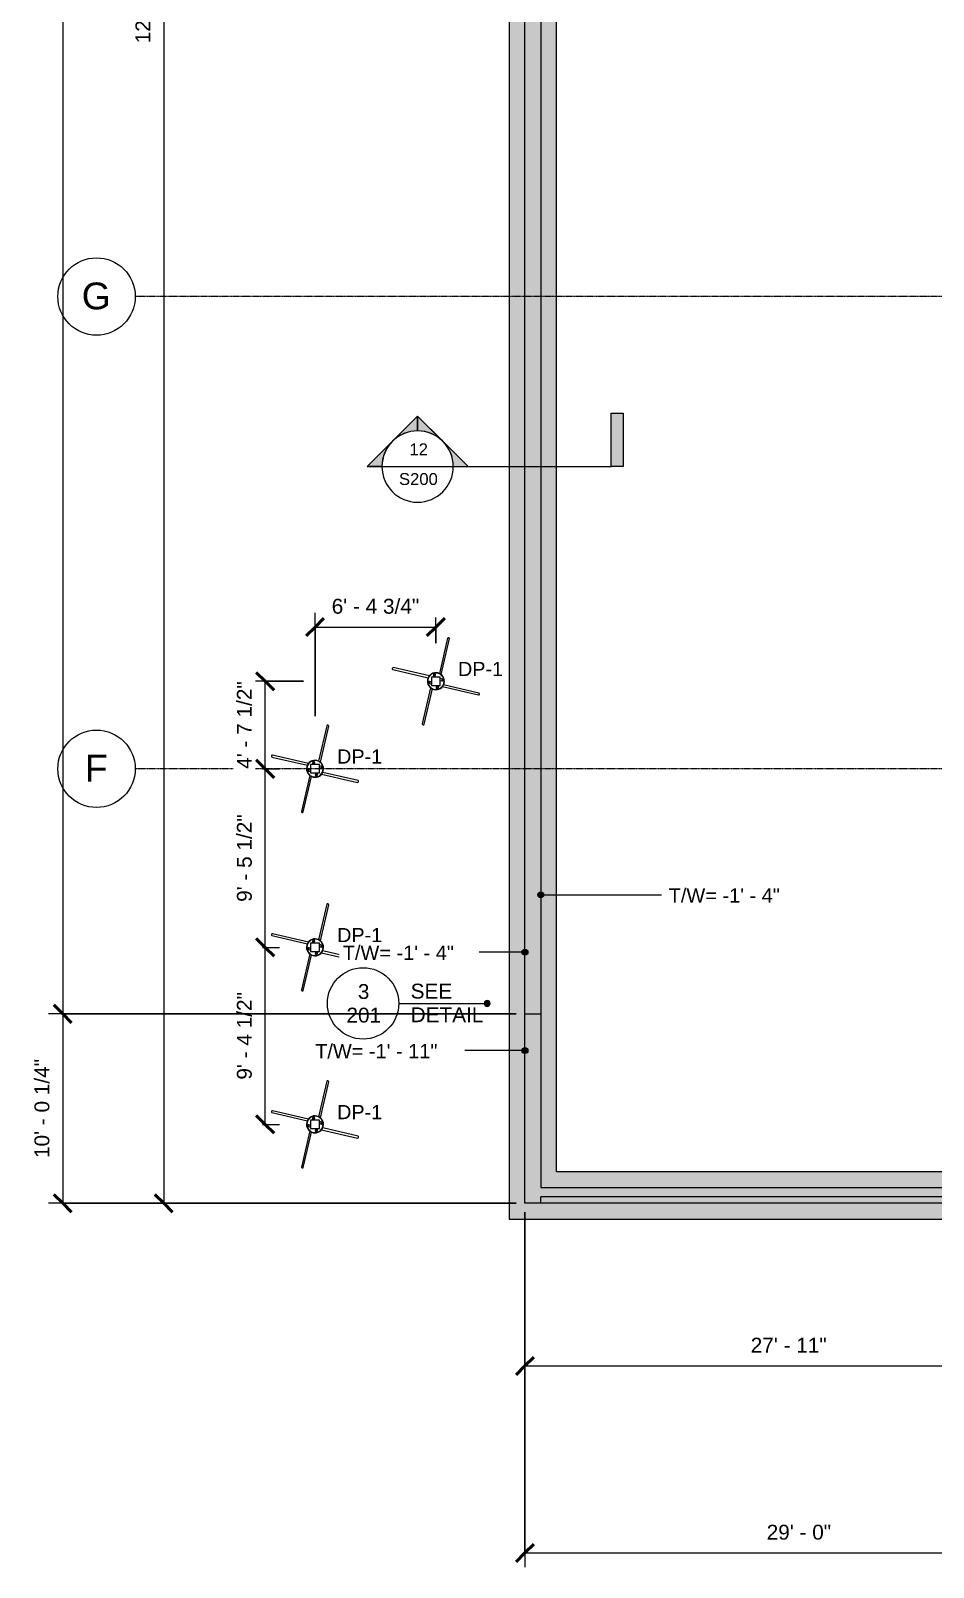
# Model space of a CAD drawing. Header units: inches. Extents: x -4143 to -1685, y 9660 to 12417.
# Drawn here: x -4143 to -3570, y 9660 to 10636 of the extents above; entities that cross this region are included whole.
import ezdxf

# ---------------------------------------------------------------- set-up
doc = ezdxf.new("R2010")
doc.units = ezdxf.units.IN
doc.header["$MEASUREMENT"] = 0
doc.linetypes.add('Línea de rejilla', pattern=[0.875, 0.5, -0.125, 0.125, -0.125])
for name, color, linetype, lineweight in [('A-ANNO-DIMS', 211, 'Continuous', 9), ('A-ANNO-DIMS-96', 211, 'Continuous', 9), ('A-ANNO-NOTE', 131, 'Continuous', 9), ('A-DETL-GENF', 92, 'Continuous', 9), ('G-ANNO-DIMS', 111, 'Continuous', 9), ('G-ANNO-SYMB', 111, 'Continuous', 9), ('S-FNDN', 32, 'Continuous', 9), ('S-FNDN-IDEN', 2, 'Continuous', 9), ('S-GRID', 1, 'Continuous', 9), ('S-GRID-IDEN', 1, 'Continuous', 9)]:
    doc.layers.add(name, color=color, linetype=linetype, lineweight=lineweight)
doc.styles.add('Arial', font='arial.ttf', dxfattribs={"height": 9.448819})
doc.styles.add('Arial_1', font='arial.ttf', dxfattribs={"height": 17.007874})
doc.styles.add('Arial_2', font='arial.ttf', dxfattribs={"height": 9})
doc.styles.add('Arial_3', font='arial.ttf', dxfattribs={"height": 9.070866})
doc.styles.add('Arial_5', font='arial.ttf', dxfattribs={"height": 7.559055})
doc.dimstyles.new('Diagonal_-_Arial_2_5_rounding', dxfattribs={"dimscale": 12, "dimtxt": 9.640246, "dimasz": 0.944882, "dimexe": 0.755906, "dimexo": 0.472441, "dimgap": 0.472441, "dimtad": 1, "dimrnd": 0.25, "dimzin": 1, "dimdsep": 46, "dimlunit": 4, "dimtxsty": 'Arial', "dimblk1": 'OBLIQUE', "dimblk2": 'OBLIQUE', "dimsah": 1, "dimcen": 0.09, "dimazin": 0, "dimtfac": 1, "dimtdec": 4, "dimtix": 1, "dimtmove": 0, "dimatfit": 3, "dimfxl": 1, "dimtvp": 1, "dimtfill": 1, "dimfrac": 2, "dimtolj": 1, "dimtzin": 0, "dimarcsym": 2})
pattern_1 = [(50, (0, 0), (27.5427, -2.40992), [2.88, -31.68]), (355, (0, 0), (-5.327844, 28.884266), [2.304, -25.344]), (100.451, (2.295, -0.2), (22.215316, 26.47393), [2.448, -26.924]), (46.184, (0, 7.68), (40.98187, -6.35642), [4.32, -47.52]), (96.636, (3.415, 7.15), (35.89075, 37.40619), [3.671, -40.386]), (351.184, (0, 7.68), (35.89097, 37.40622), [3.456, -38.016]), (21, (3.84, 5.76), (22.921036, -15.46073), [2.88, -31.68]), (326, (3.84, 5.76), (9.34353, 27.84574), [2.304, -25.344]), (71.451, (5.75, 4.472), (32.26477, 12.38442), [2.448, -26.924]), (37.5, (0, 0), (0.466855, 12.782707), [1.267, -23.77, 1.267, -24.461, -25.44]), (37.5, (0, 0), (0.466855, 12.782707), [-50.765, 1.267, -24.173]), (7.5, (0, 0), (10.10159, 15.14509), [1.267, -13.402, 1.267, -23.194, -9.696]), (7.5, (0, 0), (10.10159, 15.14509), [-39.13, 1.267, -8.429]), (327.5, (-8.563, 0), (20.499161, -0.86578), [1.267, -8.333, 1.267, -28.685, -39.744]), (327.5, (-8.563, 0), (20.499161, -0.86578), [-39.552, 1.267, -38.477]), (317.5, (-12.403, 0), (22.39478, 3.844288), [1.267, -11.213, 1.267, -18.624, -28.224]), (317.5, (-12.403, 0), (22.39478, 3.844288), [-32.371, 1.267, -26.957])]

# ---------------------------------------------------------------- blocks, each defined once
blk = doc.blocks.new('316600 - Special Foundations - Diamond Pier - Generic - 316600 - Special Foundations - Diamond Pier - Generic-V33-FOUNDATION PLAN 01')
at = {"layer": 'S-FNDN', "color": 7}
for p, q in [((7.46, 27.36), (2.26, 4.87)), ((3.39, 4.19), (8.68, 27.08)), ((-27.36, 7.46), (-4.87, 2.26)), ((-4.15, 3.38), (-27.08, 8.68)), ((2.77, 2.62), (-2.77, 2.62)), ((-2.77, 2.62), (-2.77, -2.62)), ((-1.42, 4.32), (-1.77, 2.8)), ((-0.47, 2.87), (-0.2, 4.04)), ((2.77, -2.62), (2.77, 2.62)), ((4.32, 1.42), (2.77, 1.78)), ((2.88, 0.47), (4.04, 0.2)), ((-3.39, -4.19), (-8.68, -27.08)), ((-7.46, -27.36), (-2.26, -4.87)), ((-4.32, -1.42), (-2.77, -1.78)), ((-2.88, -0.47), (-4.04, -0.2)), ((-2.77, -2.62), (2.77, -2.62)), ((0.47, -2.87), (0.2, -4.04)), ((1.42, -4.32), (1.77, -2.8)), ((4.15, -3.38), (27.08, -8.68)), ((27.36, -7.46), (4.87, -2.26))]:
    blk.add_line(p, q, dxfattribs=at)
for radius, start, end in [(5.41, 166.9807, 346.9807), (5.41, 346.9807, 166.9807), (5.21, 166.9807, 346.9807), (5.21, 346.9807, 166.9807)]:
    blk.add_arc((0, 0), radius, start, end, dxfattribs=at)
for centre, major_axis, start_param, end_param in [((8.07, 27.22), (-0.609, 0.141), 4.712389, 6.283185), ((8.07, 27.22), (-0.609, 0.141), 3.141593, 4.712389), ((-27.22, 8.07), (0.141, 0.609), 1.570796, 3.141593), ((-27.22, 8.07), (0.141, 0.609), 0, 1.570796), ((-0.81, 4.18), (-0.609, 0.141), 4.712389, 7.853982), ((-0.81, 4.18), (-0.609, 0.141), 1.570796, 4.712389), ((4.18, 0.81), (0.141, 0.609), 1.570796, 4.712389), ((4.18, 0.81), (0.141, 0.609), 4.712389, 7.853982), ((-4.18, -0.81), (0.141, 0.609), 1.570796, 4.712389), ((-4.18, -0.81), (0.141, 0.609), 4.712389, 7.853982), ((0.81, -4.18), (-0.609, 0.141), 4.712389, 7.853982), ((0.81, -4.18), (-0.609, 0.141), 1.570796, 4.712389), ((27.22, -8.07), (0.141, 0.609), 3.141593, 4.712389), ((27.22, -8.07), (0.141, 0.609), 4.712389, 6.283185), ((-8.07, -27.22), (-0.609, 0.141), 0, 1.570796), ((-8.07, -27.22), (-0.609, 0.141), 1.570796, 3.141593)]:
    blk.add_ellipse(centre, major_axis=major_axis, ratio=0.764544, start_param=start_param, end_param=end_param, dxfattribs=at)
blk = doc.blocks.new('316600 - Special Foundations - Diamond Pier - Generic - 316600 - Special Foundations - Diamond Pier - Generic-V34-FOUNDATION PLAN 01')
at = {"layer": 'S-FNDN', "color": 7}
for p, q in [((7.46, 27.36), (2.26, 4.87)), ((3.39, 4.19), (8.68, 27.08)), ((-27.36, 7.46), (-4.87, 2.26)), ((-4.15, 3.38), (-27.08, 8.68)), ((2.77, 2.62), (-2.77, 2.62)), ((-2.77, 2.62), (-2.77, -2.62)), ((-1.42, 4.32), (-1.77, 2.8)), ((-0.47, 2.87), (-0.2, 4.04)), ((2.77, -2.62), (2.77, 2.62)), ((4.32, 1.42), (2.77, 1.78)), ((2.88, 0.47), (4.04, 0.2)), ((-3.39, -4.19), (-8.68, -27.08)), ((-7.46, -27.36), (-2.26, -4.87)), ((-4.32, -1.42), (-2.77, -1.78)), ((-2.88, -0.47), (-4.04, -0.2)), ((-2.77, -2.62), (2.77, -2.62)), ((0.47, -2.87), (0.2, -4.04)), ((1.42, -4.32), (1.77, -2.8)), ((4.16, -3.38), (27.08, -8.68)), ((27.36, -7.46), (4.87, -2.26))]:
    blk.add_line(p, q, dxfattribs=at)
for radius, start, end in [(5.41, 166.9807, 346.9807), (5.41, 346.9807, 166.9807), (5.21, 166.9807, 346.9807), (5.21, 346.9807, 166.9807)]:
    blk.add_arc((0, 0), radius, start, end, dxfattribs=at)
for centre, major_axis, start_param, end_param in [((8.07, 27.22), (-0.609, 0.141), 4.712389, 6.283185), ((8.07, 27.22), (-0.609, 0.141), 3.141593, 4.712389), ((-27.22, 8.07), (0.141, 0.609), 1.570796, 3.141593), ((-27.22, 8.07), (0.141, 0.609), 0, 1.570796), ((-0.81, 4.18), (-0.609, 0.141), 4.712389, 7.853982), ((-0.81, 4.18), (-0.609, 0.141), 1.570796, 4.712389), ((4.18, 0.81), (0.141, 0.609), 1.570796, 4.712389), ((4.18, 0.81), (0.141, 0.609), 4.712389, 7.853982), ((-4.18, -0.81), (0.141, 0.609), 1.570796, 4.712389), ((-4.18, -0.81), (0.141, 0.609), 4.712389, 7.853982), ((0.81, -4.18), (-0.609, 0.141), 4.712389, 7.853982), ((0.81, -4.18), (-0.609, 0.141), 1.570796, 4.712389), ((27.22, -8.07), (0.141, 0.609), 3.141593, 4.712389), ((27.22, -8.07), (0.141, 0.609), 4.712389, 6.283185), ((-8.07, -27.22), (-0.609, 0.141), 0, 1.570796), ((-8.07, -27.22), (-0.609, 0.141), 1.570796, 3.141593)]:
    blk.add_ellipse(centre, major_axis=major_axis, ratio=0.764544, start_param=start_param, end_param=end_param, dxfattribs=at)
blk = doc.blocks.new('DETAIL_1 - DETAIL_1-616863-FOUNDATION PLAN 01')
at = {"layer": 'A-DETL-GENF'}
blk.add_hatch(color=256, dxfattribs=at).paths.add_polyline_path([(56.18, -1.88), (56.67, -1.82), (57.12, -1.63), (57.51, -1.33), (57.81, -0.94), (58, -0.49), (58.06, 0), (58, 0.49), (57.81, 0.94), (57.51, 1.33), (57.12, 1.63), (56.67, 1.82), (56.18, 1.88), (55.69, 1.82), (55.24, 1.63), (54.85, 1.33), (54.55, 0.94), (54.37, 0.49), (54.3, 0), (54.37, -0.49), (54.55, -0.94), (54.85, -1.33), (55.24, -1.63), (55.69, -1.82)], flags=0)
blk.add_line((0, 0), (54.3, 0), dxfattribs=at)
blk.add_circle((-22.68, 0), 22.68, dxfattribs=at)
for start, end in [(0, 180), (180, 360)]:
    blk.add_arc((56.18, 0), 1.88, start, end, dxfattribs=at)
blk = doc.blocks.new('Grid - Extremo inicial de rejilla - Círculo-11506-FOUNDATION PLAN 01')
at = {"layer": 'S-GRID-IDEN'}
blk.add_circle((0, 0), 0.256, dxfattribs=at)
blk = doc.blocks.new('DIMBLOCK8-FOUNDATION PLAN 01')
at = {"layer": 'A-ANNO-DIMS-96', "lineweight": 50}
for p, q in [((-3994.42, 10053.75), (-4000.09, 10059.42)), ((-3994.42, 10053.75), (-3988.75, 10048.08)), ((-3994.42, 9941.31), (-4000.09, 9946.98)), ((-3994.42, 9941.31), (-3988.75, 9935.65))]:
    blk.add_line(p, q, dxfattribs=at)
at = {"layer": 'A-ANNO-DIMS-96'}
for p, q in [((-3996.1, 10053.75), (-3985.35, 10053.75)), ((-3994.42, 10053.75), (-3996.1, 10053.75)), ((-3994.42, 9941.31), (-3994.42, 10053.75)), ((-3996.1, 9941.31), (-3985.35, 9941.31)), ((-3994.42, 9941.31), (-3996.1, 9941.31))]:
    blk.add_line(p, q, dxfattribs=at)
at = {"layer": 'A-ANNO-DIMS-96', "color": 0, "insert": (-4012.35, 9969.72), "char_height": 9.4488, "width": 66.7402, "attachment_point": 1, "rotation": 90, "line_spacing_factor": 0.941778, "style": 'Arial', "bg_fill": 3, "box_fill_scale": 1.25, "bg_fill_color": 256, "bg_fill_true_color": 13158600, "bg_fill_transparency": 0}
blk.add_mtext('9\' - 4 1/2"', dxfattribs=at)
blk = doc.blocks.new('_Oblique')
at = {"color": 0, "linetype": 'ByBlock', "lineweight": -2}
blk.add_line((-0.5, -0.5), (0.5, 0.5), dxfattribs=at)
blk = doc.blocks.new('DIMBLOCK9-FOUNDATION PLAN 01')
at = {"layer": 'A-ANNO-DIMS-96', "lineweight": 50}
for p, q in [((-3994.42, 10167.19), (-4000.09, 10172.86)), ((-3994.42, 10167.19), (-3988.75, 10161.52)), ((-3994.42, 10053.75), (-4000.09, 10059.42)), ((-3994.42, 10053.75), (-3988.75, 10048.08))]:
    blk.add_line(p, q, dxfattribs=at)
at = {"layer": 'A-ANNO-DIMS-96'}
for p, q in [((-3996.1, 10167.19), (-3985.35, 10167.19)), ((-3994.42, 10167.19), (-3996.1, 10167.19)), ((-3994.42, 10053.75), (-3994.42, 10167.19)), ((-3996.1, 10053.75), (-3985.35, 10053.75)), ((-3994.42, 10053.75), (-3996.1, 10053.75))]:
    blk.add_line(p, q, dxfattribs=at)
at = {"layer": 'A-ANNO-DIMS-96', "color": 0, "insert": (-4012.35, 10082.66), "char_height": 9.4488, "width": 66.7402, "attachment_point": 1, "rotation": 90, "line_spacing_factor": 0.941778, "style": 'Arial', "bg_fill": 3, "box_fill_scale": 1.25, "bg_fill_color": 256, "bg_fill_true_color": 13158600, "bg_fill_transparency": 0}
blk.add_mtext('9\' - 5 1/2"', dxfattribs=at)
blk = doc.blocks.new('DIMBLOCK10-FOUNDATION PLAN 01')
at = {"layer": 'A-ANNO-DIMS-96'}
for p, q in [((-3970.13, 10222.79), (-4003.49, 10222.79)), ((-3994.42, 10167.19), (-3994.42, 10222.79)), ((-3994.42, 10222.79), (-3970.13, 10222.79)), ((-3996.1, 10167.19), (-3985.35, 10167.19)), ((-3994.42, 10167.19), (-3996.1, 10167.19))]:
    blk.add_line(p, q, dxfattribs=at)
at = {"layer": 'A-ANNO-DIMS-96', "lineweight": 50}
for p, q in [((-3994.42, 10222.79), (-4000.09, 10228.46)), ((-3994.42, 10222.79), (-3988.75, 10217.12)), ((-3994.42, 10167.19), (-4000.09, 10172.86)), ((-3994.42, 10167.19), (-3988.75, 10161.52))]:
    blk.add_line(p, q, dxfattribs=at)
at = {"layer": 'A-ANNO-DIMS-96', "color": 0, "insert": (-4012.35, 10167.18), "char_height": 9.4488, "width": 66.7402, "attachment_point": 1, "rotation": 90, "line_spacing_factor": 0.941778, "style": 'Arial', "bg_fill": 3, "box_fill_scale": 1.25, "bg_fill_color": 256, "bg_fill_true_color": 13158600, "bg_fill_transparency": 0}
blk.add_mtext('4\' - 7 1/2"', dxfattribs=at)
blk = doc.blocks.new('DIMBLOCK32-FOUNDATION PLAN 01')
at = {"layer": 'A-ANNO-DIMS-96'}
for p, q in [((-3962.72, 10200.57), (-3962.72, 10266.29)), ((-3885.92, 10246.89), (-3885.92, 10266.29)), ((-3962.72, 10257.22), (-3885.92, 10257.22)), ((-3962.72, 10257.22), (-3962.72, 10200.57)), ((-3885.92, 10257.22), (-3885.92, 10246.89))]:
    blk.add_line(p, q, dxfattribs=at)
at = {"layer": 'A-ANNO-DIMS-96', "lineweight": 50}
for p, q in [((-3962.72, 10257.22), (-3957.05, 10262.89)), ((-3885.92, 10257.22), (-3880.25, 10262.89)), ((-3962.72, 10257.22), (-3968.39, 10251.55)), ((-3885.92, 10257.22), (-3891.59, 10251.55))]:
    blk.add_line(p, q, dxfattribs=at)
at = {"layer": 'A-ANNO-DIMS-96', "color": 0, "insert": (-3952.13, 10275.16), "char_height": 9.4488, "width": 66.7402, "attachment_point": 1, "line_spacing_factor": 0.941778, "style": 'Arial', "bg_fill": 3, "box_fill_scale": 1.25, "bg_fill_color": 256, "bg_fill_true_color": 13158600, "bg_fill_transparency": 0}
blk.add_mtext('6\' - 4 3/4"', dxfattribs=at)
blk = doc.blocks.new('Drafting View - Extremo final de sección - Rellenado-14997-FOUNDATION PLAN 01')
at = {"layer": 'G-ANNO-SYMB'}
blk.add_hatch(color=256, dxfattribs=at).paths.add_polyline_path([(0, 0.354), (0, 0), (-0.079, 0), (-0.079, 0.354)], flags=0)
for p, q in [((0, 0.354), (-0.079, 0.354)), ((-0.079, 0.354), (-0.079, 0)), ((0, 0), (0, 0.354)), ((-0.079, 0), (0, 0))]:
    blk.add_line(p, q, dxfattribs=at)
blk = doc.blocks.new('Drafting View - Extremo inicial de sección - Rellenado-1561-FOUNDATION PLAN 01')
at = {"layer": 'G-ANNO-SYMB'}
h = blk.add_hatch(color=256, dxfattribs=at)
edge = h.paths.add_edge_path(flags=0)
edge.add_line((-0.236, 0.334), (-0.236, 0.236))
edge.add_arc((-0.236, 0), 0.236, 90, 135)
edge.add_line((-0.403, 0.167), (-0.236, 0.334))
h = blk.add_hatch(color=256, dxfattribs=at)
edge = h.paths.add_edge_path(flags=0)
edge.add_line((-0.236, 0.334), (-0.069, 0.167))
edge.add_arc((-0.236, 0), 0.236, 45, 90)
edge.add_line((-0.236, 0.236), (-0.236, 0.334))
h = blk.add_hatch(color=256, dxfattribs=at)
edge = h.paths.add_edge_path(flags=0)
edge.add_line((-0.57, 0), (-0.403, 0.167))
edge.add_arc((-0.236, 0), 0.236, 135, 180)
edge.add_line((-0.472, 0), (-0.57, 0))
h = blk.add_hatch(color=256, dxfattribs=at)
edge = h.paths.add_edge_path(flags=0)
edge.add_line((0.098, 0), (0, 0))
edge.add_arc((-0.236, 0), 0.236, 360, 405)
edge.add_line((-0.069, 0.167), (0.098, 0))
for p, q in [((-0.236, 0.334), (-0.57, 0)), ((-0.236, 0.334), (-0.403, 0.167)), ((-0.236, 0.334), (0.098, 0)), ((-0.236, 0.236), (-0.236, 0.334)), ((-0.236, 0.334), (-0.236, 0.236)), ((-0.069, 0.167), (-0.236, 0.334)), ((-0.403, 0.167), (-0.57, 0)), ((0.098, 0), (-0.069, 0.167)), ((-0.57, 0), (-0.472, 0)), ((0, 0), (0.098, 0)), ((-0.472, 0), (-0.57, 0)), ((0, 0), (0.098, 0))]:
    blk.add_line(p, q, dxfattribs=at)
for start, end in [(360, 180), (90, 135), (45, 90), (135, 180), (360, 45), (180, 360)]:
    blk.add_arc((-0.236, 0), 0.236, start, end, dxfattribs=at)
blk = doc.blocks.new('DIMBLOCK43-FOUNDATION PLAN 01')
at = {"layer": 'A-ANNO-DIMS-96', "lineweight": 50}
for p, q in [((-4058.86, 11434.99), (-4064.52, 11440.66)), ((-4058.86, 11434.99), (-4053.19, 11429.32)), ((-4058.86, 9891.19), (-4064.52, 9896.86)), ((-4058.86, 9891.19), (-4053.19, 9885.52))]:
    blk.add_line(p, q, dxfattribs=at)
at = {"layer": 'A-ANNO-DIMS-96'}
for p, q in [((-3824.99, 11434.99), (-4067.93, 11434.99)), ((-4058.86, 11434.99), (-4058.86, 9891.19)), ((-4058.86, 11434.99), (-3824.99, 11434.99)), ((-3834.99, 9891.19), (-4067.93, 9891.19)), ((-4058.86, 9891.19), (-3834.99, 9891.19))]:
    blk.add_line(p, q, dxfattribs=at)
at = {"layer": 'A-ANNO-DIMS-96', "color": 0, "insert": (-4076.79, 10628.01), "char_height": 9.4488, "width": 84.1816, "attachment_point": 1, "rotation": 90, "line_spacing_factor": 0.941778, "style": 'Arial', "bg_fill": 3, "box_fill_scale": 1.25, "bg_fill_color": 256, "bg_fill_true_color": 13158600, "bg_fill_transparency": 0}
blk.add_mtext('128\' - 7 3/4"', dxfattribs=at)
blk = doc.blocks.new('DIMBLOCK69-FOUNDATION PLAN 01')
at = {"layer": 'A-ANNO-DIMS-96'}
for p, q in [((-3494.32, 9889.52), (-3494.32, 9778.79)), ((-3494.32, 9787.86), (-3494.32, 9889.52)), ((-3829.32, 9885.52), (-3829.32, 9778.79)), ((-3829.32, 9787.86), (-3829.32, 9885.52)), ((-3829.32, 9787.86), (-3494.32, 9787.86))]:
    blk.add_line(p, q, dxfattribs=at)
at = {"layer": 'A-ANNO-DIMS-96', "lineweight": 50}
for p, q in [((-3829.32, 9787.86), (-3823.65, 9793.53)), ((-3494.32, 9787.86), (-3488.65, 9793.53)), ((-3829.32, 9787.86), (-3834.99, 9782.19)), ((-3494.32, 9787.86), (-3499.99, 9782.19))]:
    blk.add_line(p, q, dxfattribs=at)
at = {"layer": 'A-ANNO-DIMS-96', "color": 0, "insert": (-3685.92, 9805.8), "char_height": 9.449, "width": 57.8415, "attachment_point": 1, "line_spacing_factor": 0.941778, "style": 'Arial', "bg_fill": 3, "box_fill_scale": 1.25, "bg_fill_color": 256, "bg_fill_true_color": 13158600, "bg_fill_transparency": 0}
blk.add_mtext('27\' - 11"', dxfattribs=at)
blk = doc.blocks.new('DIMBLOCK82-FOUNDATION PLAN 01')
at = {"layer": 'A-ANNO-DIMS-96'}
for p, q in [((-3829.32, 9885.52), (-3829.32, 9659.97)), ((-3829.32, 9669.04), (-3829.32, 9885.52)), ((-3481.32, 9766.94), (-3481.32, 9659.97)), ((-3481.32, 9669.04), (-3481.32, 9766.94)), ((-3829.32, 9669.04), (-3481.32, 9669.04))]:
    blk.add_line(p, q, dxfattribs=at)
at = {"layer": 'A-ANNO-DIMS-96', "lineweight": 50}
for p, q in [((-3829.32, 9669.04), (-3823.65, 9674.71)), ((-3481.32, 9669.04), (-3475.65, 9674.71)), ((-3829.32, 9669.04), (-3834.99, 9663.37)), ((-3481.32, 9669.04), (-3486.99, 9663.37))]:
    blk.add_line(p, q, dxfattribs=at)
at = {"layer": 'A-ANNO-DIMS-96', "color": 0, "insert": (-3675.79, 9686.98), "char_height": 9.449, "width": 49.1208, "attachment_point": 1, "line_spacing_factor": 0.941778, "style": 'Arial', "bg_fill": 3, "box_fill_scale": 1.25, "bg_fill_color": 256, "bg_fill_true_color": 13158600, "bg_fill_transparency": 0}
blk.add_mtext('29\' - 0"', dxfattribs=at)
blk = doc.blocks.new('DIMBLOCK97-FOUNDATION PLAN 01')
at = {"layer": 'A-ANNO-DIMS-96', "lineweight": 50}
for p, q in [((-4123.02, 11550.99), (-4128.69, 11556.66)), ((-4123.02, 11550.99), (-4117.35, 11545.32)), ((-4123.02, 10011.56), (-4128.69, 10017.23)), ((-4123.02, 10011.56), (-4117.35, 10005.89))]:
    blk.add_line(p, q, dxfattribs=at)
at = {"layer": 'A-ANNO-DIMS-96'}
for p, q in [((-3834.99, 11550.99), (-4132.09, 11550.99)), ((-4123.02, 11550.99), (-4123.02, 10011.56)), ((-4123.02, 11550.99), (-3834.99, 11550.99)), ((-3834.99, 10011.56), (-4132.09, 10011.56)), ((-4123.02, 10011.56), (-3834.99, 10011.56))]:
    blk.add_line(p, q, dxfattribs=at)
at = {"layer": 'A-ANNO-DIMS-96', "color": 0, "insert": (-4140.96, 10746.2), "char_height": 9.4488, "width": 84.1816, "attachment_point": 1, "rotation": 90, "line_spacing_factor": 0.941778, "style": 'Arial', "bg_fill": 3, "box_fill_scale": 1.25, "bg_fill_color": 256, "bg_fill_true_color": 13158600, "bg_fill_transparency": 0}
blk.add_mtext('128\' - 3 1/2"', dxfattribs=at)
blk = doc.blocks.new('DIMBLOCK98-FOUNDATION PLAN 01')
at = {"layer": 'A-ANNO-DIMS-96', "lineweight": 50}
for p, q in [((-4123.02, 10011.56), (-4128.69, 10017.23)), ((-4123.02, 10011.56), (-4117.35, 10005.89)), ((-4123.02, 9891.19), (-4128.69, 9896.86)), ((-4123.02, 9891.19), (-4117.35, 9885.52))]:
    blk.add_line(p, q, dxfattribs=at)
at = {"layer": 'A-ANNO-DIMS-96'}
for p, q in [((-3834.99, 10011.56), (-4132.09, 10011.56)), ((-4123.02, 10011.56), (-4123.02, 9891.19)), ((-4123.02, 10011.56), (-3834.99, 10011.56)), ((-3834.99, 9891.19), (-4132.09, 9891.19)), ((-4123.02, 9891.19), (-3834.99, 9891.19))]:
    blk.add_line(p, q, dxfattribs=at)
at = {"layer": 'A-ANNO-DIMS-96', "color": 0, "insert": (-4140.96, 9919.93), "char_height": 9.4488, "width": 75.4609, "attachment_point": 1, "rotation": 90, "line_spacing_factor": 0.941778, "style": 'Arial', "bg_fill": 3, "box_fill_scale": 1.25, "bg_fill_color": 256, "bg_fill_true_color": 13158600, "bg_fill_transparency": 0}
blk.add_mtext('10\' - 0 1/4"', dxfattribs=at)

msp = doc.modelspace()

# ---------------------------------------------------------------- hatches: boundary and pattern name
at = {"layer": 'S-FNDN'}
h = msp.add_hatch(dxfattribs=at)
h.set_pattern_fill('FP_7', color=256, style=0, pattern_type=2)
h.set_pattern_definition(pattern_1)
h.paths.add_polyline_path([(-3809.32374, 9911.1894), (-3809.32374, 11422.9894), (-3819.32374, 11422.9894), (-3819.32374, 11446.9894), (-3809.32374, 11446.9894), (-3809.32374, 11466.9894), (-3818.82374, 11466.9894), (-3818.82374, 11514.9894), (-3809.32374, 11514.9894), (-3809.32374, 11534.9894), (-3819.32374, 11534.9894), (-3819.32374, 11550.9894), (-3839.32374, 11550.9894), (-3839.32374, 11442.9894), (-3829.32374, 11442.9894), (-3829.32374, 11418.9894), (-3839.32374, 11418.9894), (-3839.32374, 11029.1144), (-3829.32374, 11029.1144), (-3829.32374, 11005.1144), (-3839.32374, 11005.1144), (-3839.32374, 9911.1894)], flags=0)
h = msp.add_hatch(dxfattribs=at)
h.set_pattern_fill('FP_7', color=256, style=0, pattern_type=2)
h.set_pattern_definition(pattern_1)
h.paths.add_polyline_path([(-3464.78811, 9881.1894), (-1966.32374, 9881.1894), (-1966.32374, 9911.1894), (-3839.32374, 9911.1894), (-3839.32374, 9881.1894), (-3761.46003, 9881.1894)], flags=0)

# ---------------------------------------------------------------- linework, layer by layer
at = {"layer": 'G-ANNO-DIMS'}
msp.add_line((-3752.15122, 10087.09763), (-3742.53909, 10087.09763), dxfattribs=at)
at = {"layer": 'G-ANNO-SYMB'}
for p, q in [((-3920.22451, 10359.1894), (-3874.87018, 10359.1894)), ((-3874.87018, 10359.1894), (-3774.54482, 10359.1894))]:
    msp.add_line(p, q, dxfattribs=at)
at = {"layer": 'S-FNDN'}
for p, q in [((-3819.32374, 11430.98744), (-3819.32374, 9901.1894)), ((-3829.32374, 9891.1894), (-3829.32374, 11013.1144)), ((-3829.32374, 10011.5599), (-3819.32374, 10011.5599)), ((-3819.32374, 9901.1894), (-1953.32374, 9901.1894)), ((-1943.32374, 9891.1894), (-3829.32374, 9891.1894)), ((-1947.32374, 9895.1894), (-3819.32374, 9895.1894)), ((-3819.32374, 9891.1894), (-3819.32374, 9895.1894))]:
    msp.add_line(p, q, dxfattribs=at)
at = {"layer": 'S-FNDN', "color": 253}
for p, q in [((-3809.32374, 9911.1894), (-3809.32374, 11422.9894)), ((-3839.32374, 11005.1144), (-3839.32374, 9881.1894)), ((-1966.32374, 9911.1894), (-3809.32374, 9911.1894)), ((-3839.32374, 9881.1894), (-1930.32374, 9881.1894))]:
    msp.add_line(p, q, dxfattribs=at)
at = {"layer": 'S-GRID', "linetype": 'Línea de rejilla'}
for p, q in [((-1777.2452, 10467.1894), (-4076.95, 10467.1894)), ((-1777.2452, 10167.1894), (-4076.95, 10167.1894))]:
    msp.add_line(p, q, dxfattribs=at)

# ---------------------------------------------------------------- block references
at = {"layer": 'A-DETL-GENF'}
msp.add_blockref('DETAIL_1 - DETAIL_1-616863-FOUNDATION PLAN 01', (-3909.50484, 10018.15003), dxfattribs=at)
at = {"layer": 'G-ANNO-SYMB', "xscale": 95.99999999999994, "yscale": 95.99999999999994, "zscale": 95.99999999999994}
msp.add_blockref('Drafting View - Extremo inicial de sección - Rellenado-1561-FOUNDATION PLAN 01', (-3874.87018, 10359.1894), dxfattribs=at)
at = {"layer": 'G-ANNO-SYMB', "extrusion": (0, 0, -1), "xscale": 95.99999999999994, "yscale": 95.99999999999994, "zscale": 95.99999999999994}
msp.add_blockref('Drafting View - Extremo final de sección - Rellenado-14997-FOUNDATION PLAN 01', (3774.54482, 10359.1894), dxfattribs=at)
at = {"layer": 'S-FNDN', "color": 7}
for name, p in [('316600 - Special Foundations - Diamond Pier - Generic - 316600 - Special Foundations - Diamond Pier - Generic-V33-FOUNDATION PLAN 01', (-3885.92374, 10222.7894)), ('316600 - Special Foundations - Diamond Pier - Generic - 316600 - Special Foundations - Diamond Pier - Generic-V33-FOUNDATION PLAN 01', (-3962.72374, 10167.1894)), ('316600 - Special Foundations - Diamond Pier - Generic - 316600 - Special Foundations - Diamond Pier - Generic-V33-FOUNDATION PLAN 01', (-3962.72374, 10053.7519)), ('316600 - Special Foundations - Diamond Pier - Generic - 316600 - Special Foundations - Diamond Pier - Generic-V34-FOUNDATION PLAN 01', (-3962.72374, 9941.3144))]:
    msp.add_blockref(name, p, dxfattribs=at)
at = {"layer": 'S-GRID-IDEN', "xscale": 95.99999999999994, "yscale": 95.99999999999994, "zscale": 95.99999999999994, "rotation": 89.99999999999987}
for p in [(-4101.51693, 10467.1894), (-4101.51693, 10167.1894)]:
    msp.add_blockref('Grid - Extremo inicial de rejilla - Círculo-11506-FOUNDATION PLAN 01', p, dxfattribs=at)

# ---------------------------------------------------------------- texts
at = {"layer": 'A-ANNO-NOTE', "attachment_point": 1, "style": 'Arial'}
for s, insert, char_height, width in [('3', (-3935.49962, 10030.43409), 9.44882, 8.787), ('SEE', (-3901.96337, 10030.67091), 9.448819, 31.815), ('201', (-3942.74962, 10015.43409), 9.448819, 26.361), ('DETAIL', (-3901.96337, 10015.67091), 9.448819, 56.055)]:
    msp.add_mtext(s, dxfattribs=dict(at, insert=insert, char_height=char_height, width=width))
at = {"layer": 'G-ANNO-SYMB', "char_height": 7.559055, "attachment_point": 1, "style": 'Arial_5'}
for s, insert, width in [('12', (-3902.73504, 10373.88865), 14.544), ('S200', (-3909.36811, 10355.03264), 30.603)]:
    msp.add_mtext(s, dxfattribs=dict(at, insert=insert, width=width))
at = {"layer": 'S-FNDN-IDEN', "char_height": 9, "width": 35.148, "attachment_point": 1, "style": 'Arial_2'}
for insert in [(-3871.89417, 10235.09296), (-3948.69417, 10179.49296), (-3948.69417, 10066.05546), (-3948.69417, 9953.61796)]:
    msp.add_mtext('DP-1', dxfattribs=dict(at, insert=insert))
at = {"layer": 'S-GRID-IDEN', "char_height": 17.00787, "attachment_point": 1, "style": 'Arial_1'}
for s, insert, width in [('G', (-4110.92495, 10476.07218), 22.725), ('F', (-4108.9218, 10176.07218), 17.877)]:
    msp.add_mtext(s, dxfattribs=dict(at, insert=insert, width=width))

# ---------------------------------------------------------------- next in the draw order: texts
at = {"layer": 'G-ANNO-DIMS', "insert": (-3738.03909, 10091.25752), "char_height": 9.0708661, "width": 84.1789203, "attachment_point": 1, "line_spacing_factor": 0.941778, "style": 'Arial_3', "bg_fill": 3, "box_fill_scale": 1.25, "bg_fill_color": 256, "bg_fill_true_color": 13158600, "bg_fill_transparency": 0}
msp.add_mtext('T/W= -1\' - 4"', dxfattribs=at)

# ---------------------------------------------------------------- next in the draw order: dimensions: what is measured, and where the dimension line sits
at = {"layer": 'A-ANNO-DIMS'}
dim = msp.add_linear_dim(base=(-3994.41874, 10053.7519), p1=(-3990.43221, 9941.3144), p2=(-3990.43221, 10053.7519), angle=90, dimstyle='Diagonal_-_Arial_2_5_rounding', override={"dimpost": '<>', "dimfxl": 112.4375}, dxfattribs=at)
dim.commit()
dim.dimension.update_dxf_attribs({"geometry": 'DIMBLOCK8-FOUNDATION PLAN 01', "text_midpoint": (-4004.97357, 9997.53315)})

# ---------------------------------------------------------------- next in the draw order: dimensions: what is measured, and where the dimension line sits
dim = msp.add_linear_dim(base=(-3994.41874, 10167.1894), p1=(-3990.43221, 10053.7519), p2=(-3990.43221, 10167.1894), angle=90, dimstyle='Diagonal_-_Arial_2_5_rounding', override={"dimpost": '<>', "dimfxl": 113.4375}, dxfattribs=at)
dim.commit()
dim.dimension.update_dxf_attribs({"geometry": 'DIMBLOCK9-FOUNDATION PLAN 01', "text_midpoint": (-4004.97357, 10110.47065)})

# ---------------------------------------------------------------- next in the draw order: dimensions: what is measured, and where the dimension line sits
dim = msp.add_linear_dim(base=(-3994.41874, 10222.7894), p1=(-3990.43221, 10167.1894), p2=(-3964.46084, 10222.7894), angle=90, dimstyle='Diagonal_-_Arial_2_5_rounding', override={"dimpost": '<>', "dimfxl": 61.3667}, dxfattribs=at)
dim.commit()
dim.dimension.update_dxf_attribs({"geometry": 'DIMBLOCK10-FOUNDATION PLAN 01', "text_midpoint": (-4004.97357, 10194.9894)})

# ---------------------------------------------------------------- next in the draw order: dimensions: what is measured, and where the dimension line sits
dim = msp.add_linear_dim(base=(-3885.92374, 10257.22065), p1=(-3962.72374, 10194.89786), p2=(-3885.92374, 10241.22089), dimstyle='Diagonal_-_Arial_2_5_rounding', override={"dimpost": '<>', "dimfxl": 89.688701}, dxfattribs=at)
dim.commit()
dim.dimension.update_dxf_attribs({"geometry": 'DIMBLOCK32-FOUNDATION PLAN 01', "text_midpoint": (-3924.32374, 10267.77871)})

# ---------------------------------------------------------------- next in the draw order: dimensions: what is measured, and where the dimension line sits
dim = msp.add_linear_dim(base=(-4058.85555, 9891.1894), p1=(-3819.32374, 11434.9894), p2=(-3829.32374, 9891.1894), angle=90, dimstyle='Diagonal_-_Arial_2_5_rounding', override={"dimpost": '<>', "dimfxl": 1543.832387}, dxfattribs=at)
dim.commit()
dim.dimension.update_dxf_attribs({"geometry": 'DIMBLOCK43-FOUNDATION PLAN 01', "text_midpoint": (-4069.41361, 10663.0894)})

# ---------------------------------------------------------------- next in the draw order: hatches: boundary and pattern name
at = {"layer": 'G-ANNO-DIMS'}
h = msp.add_hatch(color=256, dxfattribs=at)
edge = h.paths.add_edge_path(flags=0)
edge.add_arc((-3819.32374, 10087.09763), 1.875, 0, 360)

# ---------------------------------------------------------------- next in the draw order: linework, layer by layer
msp.add_line((-3819.32374, 10087.09763), (-3752.15122, 10087.09763), dxfattribs=at)
msp.add_circle((-3819.32374, 10087.09763), 1.875, dxfattribs=at)

# ---------------------------------------------------------------- next in the draw order: dimensions: what is measured, and where the dimension line sits
at = {"layer": 'A-ANNO-DIMS'}
dim = msp.add_linear_dim(base=(-4123.01961, 10011.5599), p1=(-3829.32374, 11550.9894), p2=(-3829.32374, 10011.5599), angle=90, dimstyle='Diagonal_-_Arial_2_5_rounding', override={"dimpost": '<>', "dimfxl": 1539.429494}, dxfattribs=at)
dim.commit()
dim.dimension.update_dxf_attribs({"geometry": 'DIMBLOCK97-FOUNDATION PLAN 01', "text_midpoint": (-4133.57766, 10781.27465)})
dim = msp.add_linear_dim(base=(-3494.32374, 9787.86104), p1=(-3829.32374, 9891.1894), p2=(-3494.32374, 9895.1894), dimstyle='Diagonal_-_Arial_2_5_rounding', override={"dimpost": '<>', "dimfxl": 335.02388}, dxfattribs=at)
dim.commit()
dim.dimension.update_dxf_attribs({"geometry": 'DIMBLOCK69-FOUNDATION PLAN 01', "text_midpoint": (-3661.82374, 9798.27408)})

# ---------------------------------------------------------------- next in the draw order: hatches: boundary and pattern name
at = {"layer": 'G-ANNO-DIMS'}
h = msp.add_hatch(color=256, dxfattribs=at)
edge = h.paths.add_edge_path(flags=0)
edge.add_arc((-3829.32374, 10050.71908), 1.875, 0, 360)

# ---------------------------------------------------------------- next in the draw order: linework, layer by layer
for p, q in [((-3844.41136, 10050.71908), (-3870.43387, 10050.71908)), ((-3829.32374, 10050.71908), (-3844.41136, 10050.71908))]:
    msp.add_line(p, q, dxfattribs=at)
msp.add_circle((-3829.32374, 10050.71908), 1.875, dxfattribs=at)

# ---------------------------------------------------------------- next in the draw order: dimensions: what is measured, and where the dimension line sits
at = {"layer": 'A-ANNO-DIMS'}
dim = msp.add_linear_dim(base=(-3481.32374, 9669.04387), p1=(-3829.32374, 9891.1894), p2=(-3481.32374, 9772.6103), dimstyle='Diagonal_-_Arial_2_5_rounding', override={"dimpost": '<>', "dimfxl": 367.647934}, dxfattribs=at)
dim.commit()
dim.dimension.update_dxf_attribs({"geometry": 'DIMBLOCK82-FOUNDATION PLAN 01', "text_midpoint": (-3655.32374, 9679.53748)})

# ---------------------------------------------------------------- next in the draw order: texts
at = {"layer": 'G-ANNO-DIMS', "insert": (-3945.08297, 10054.87897), "char_height": 9.0708661, "width": 84.1789203, "attachment_point": 1, "line_spacing_factor": 0.941778, "style": 'Arial_3', "bg_fill": 3, "box_fill_scale": 1.25, "bg_fill_color": 256, "bg_fill_true_color": 13158600, "bg_fill_transparency": 0}
msp.add_mtext('T/W= -1\' - 4"', dxfattribs=at)

# ---------------------------------------------------------------- next in the draw order: dimensions: what is measured, and where the dimension line sits
at = {"layer": 'A-ANNO-DIMS'}
dim = msp.add_linear_dim(base=(-4123.01961, 9891.1894), p1=(-3829.32374, 10011.5599), p2=(-3829.32374, 9891.1894), angle=90, dimstyle='Diagonal_-_Arial_2_5_rounding', override={"dimpost": '<>', "dimfxl": 120.370506}, dxfattribs=at)
dim.commit()
dim.dimension.update_dxf_attribs({"geometry": 'DIMBLOCK98-FOUNDATION PLAN 01', "text_midpoint": (-4133.57444, 9951.37465)})

# ---------------------------------------------------------------- next in the draw order: hatches: boundary and pattern name
at = {"layer": 'G-ANNO-DIMS'}
h = msp.add_hatch(color=256, dxfattribs=at)
edge = h.paths.add_edge_path(flags=0)
edge.add_arc((-3829.32374, 9988.18738), 1.875, 0, 360)

# ---------------------------------------------------------------- next in the draw order: linework, layer by layer
for p, q in [((-3864.99633, 9988.18738), (-3880.92055, 9988.18738)), ((-3829.32374, 9988.18738), (-3864.99633, 9988.18738))]:
    msp.add_line(p, q, dxfattribs=at)
msp.add_circle((-3829.32374, 9988.18738), 1.875, dxfattribs=at)

# ---------------------------------------------------------------- next in the draw order: texts
at = {"layer": 'G-ANNO-DIMS', "insert": (-3962.60307, 9992.34728), "char_height": 9.0708661, "width": 92.6190231, "attachment_point": 1, "line_spacing_factor": 0.941778, "style": 'Arial_3', "bg_fill": 3, "box_fill_scale": 1.25, "bg_fill_color": 256, "bg_fill_true_color": 13158600, "bg_fill_transparency": 0}
msp.add_mtext('T/W= -1\' - 11"', dxfattribs=at)

doc.saveas('drawing.dxf')
